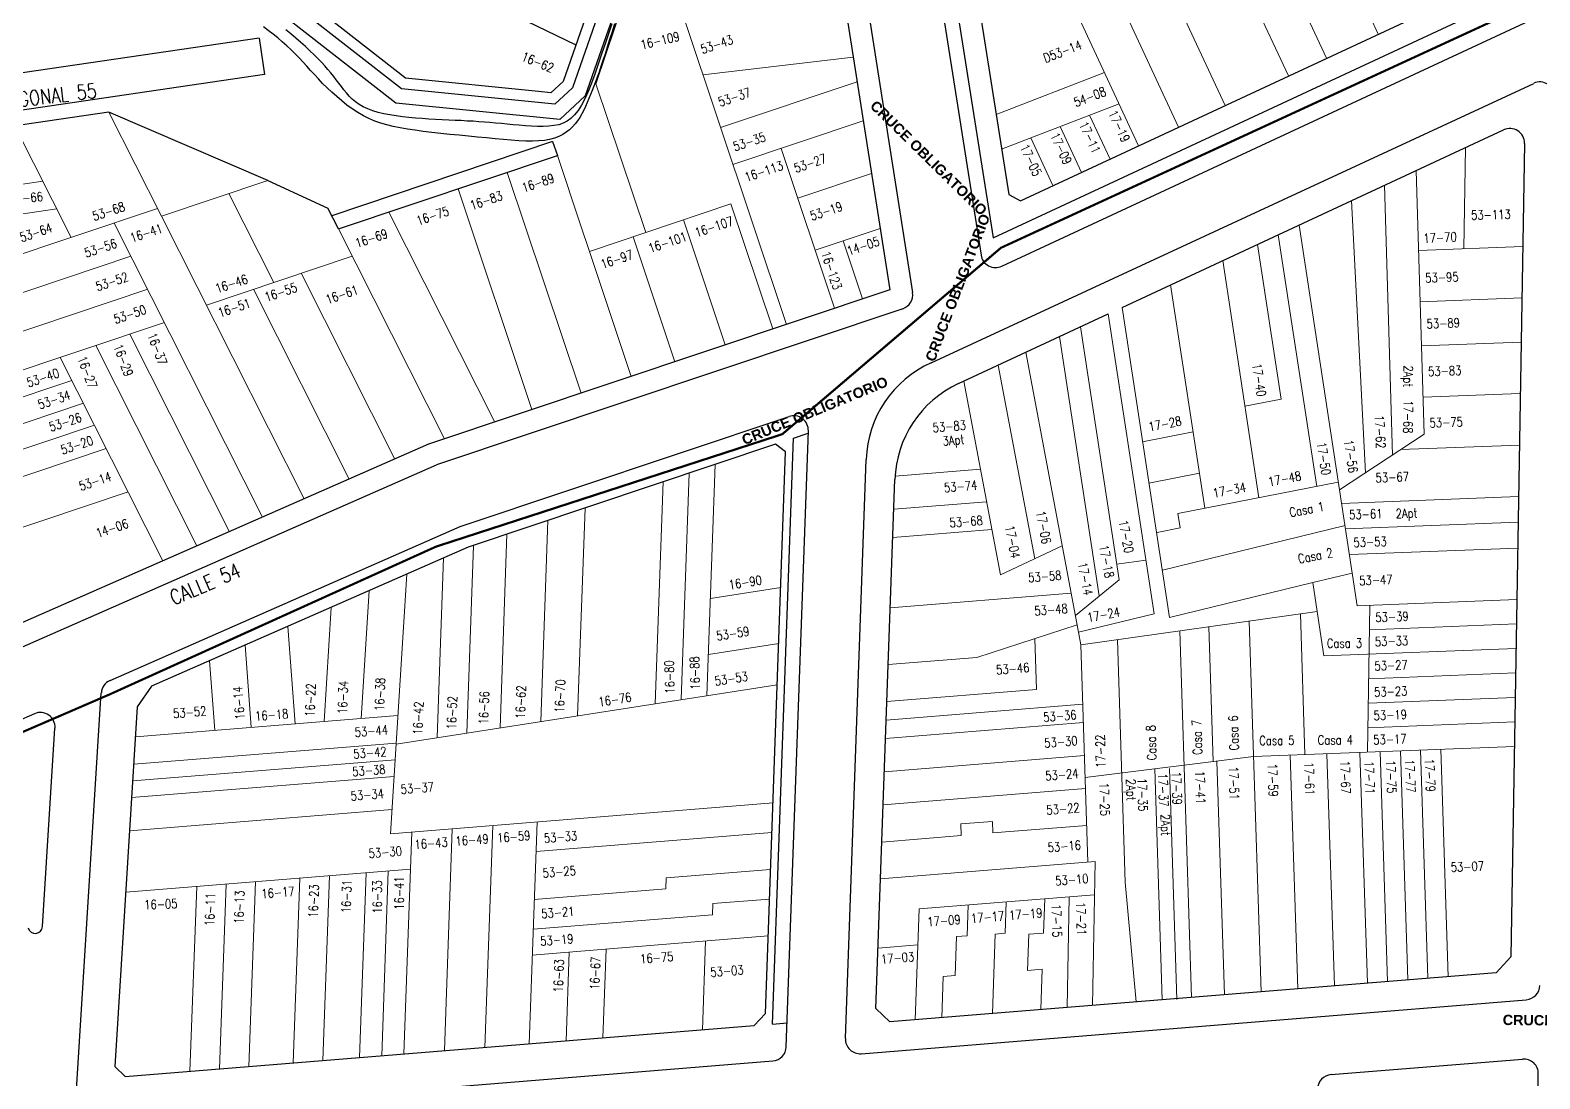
# Model space of a CAD drawing. Header units: millimetres. Extents: x 1022434 to 1024646, y 1272610 to 1274311.
# Drawn here: x 1023300.6 to 1023506.1, y 1272999.3 to 1273142.1 of the extents above; entities that cross this region are included whole.
import ezdxf
from ezdxf.enums import TextEntityAlignment as Align

# ---------------------------------------------------------------- set-up
doc = ezdxf.new("R2010")
doc.units = ezdxf.units.MM
doc.header["$MEASUREMENT"] = 0
for name, color, linetype, lineweight in [('CAB_AER_500', 3, 'Continuous', 25), ('NOMENCLATURA', 23, 'Continuous', 0), ('Planimetria_Varios', 251, 'Continuous', 0)]:
    doc.layers.add(name, color=color, linetype=linetype, lineweight=lineweight)
doc.layers.add('NOMEN', color=251, linetype='Continuous')
doc.layers.add('PLANIMETRIA', color=8, linetype='Continuous')
doc.styles.add('ARIAL', font='')
doc.styles.add('CALLE', font='simplex.shx', dxfattribs={"width": 0.8, "height": 2})
doc.styles.add('NOMEN', font='simplex.shx', dxfattribs={"width": 0.8, "height": 1.25})
doc.styles.get('ARIAL').set_extended_font_data('Arial', bold=True)

msp = doc.modelspace()

# ---------------------------------------------------------------- linework, layer by layer
at = {"layer": 'CAB_AER_500', "const_width": 0.3}
msp.add_lwpolyline([(1023515.11, 1273150.5), (1023510.29, 1273149.43), (1023499.47, 1273143.25), (1023432.71, 1273112.47), (1023402.94, 1273087.1), (1023355.8, 1273071.79), (1023311.36, 1273051.67), (1023284.01, 1273039.85), (1023234.22, 1273017.96)], dxfattribs=at)
at = {"layer": 'PLANIMETRIA', "linetype": 'Continuous'}
for p, q in [((1023418.9, 1273182.03), (1023430, 1273111.47)), ((1023409.05, 1273180.27), (1023420.67, 1273106.39)), ((1023406.18, 1273179.19), (1023417.58, 1273106.76)), ((1023423.85, 1273163.38), (1023431.65, 1273113.83)), ((1023431.65, 1273113.83), (1023514.44, 1273152.38)), ((1023351.67, 1273135.56), (1023332.55, 1273150.48)), ((1023377.92, 1273148.94), (1023373.09, 1273135.12)), ((1023377.58, 1273134.8), (1023382.89, 1273150.8)), ((1023432.82, 1273109.97), (1023516.12, 1273148.75)), ((1023331.72, 1273140.99), (1023280.5, 1273133.5)), ((1023331.72, 1273140.99), (1023332.45, 1273136.05)), ((1023332.45, 1273136.05), (1023280.3, 1273128.42)), ((1023369.75, 1273133.74), (1023351.67, 1273135.56)), ((1023373.09, 1273135.12), (1023371.44, 1273133.57)), ((1023371.44, 1273133.57), (1023369.75, 1273133.74)), ((1023311.28, 1273130.93), (1023284.56, 1273127.02)), ((1023449.2, 1273104.36), (1023501.13, 1273128.53)), ((1023371.68, 1273126.92), (1023341.6, 1273116.84)), ((1023371.68, 1273126.92), (1023372.32, 1273125.02)), ((1023503.98, 1273126.69), (1023502.13, 1273015.94)), ((1023342.51, 1273115.04), (1023372.32, 1273125.02)), ((1023332.91, 1273121.65), (1023341.09, 1273117.86)), ((1023342.51, 1273115.04), (1023341.09, 1273117.86)), ((1023417.58, 1273106.76), (1023354.78, 1273085.73)), ((1023419.33, 1273104.18), (1023355.86, 1273082.92)), ((1023426.92, 1273093.98), (1023447.31, 1273103.48)), ((1023359.11, 1273074.52), (1023403.86, 1273089.51)), ((1023403.49, 1273003.71), (1023406.49, 1273087.54)), ((1023404.46, 1273086.54), (1023406.48, 1273087.22)), ((1023354.78, 1273085.73), (1023295.37, 1273059.63)), ((1023401.6, 1273006.8), (1023404.46, 1273086.54)), ((1023411.53, 1273004.83), (1023414.36, 1273083.66)), ((1023293.49, 1273055.53), (1023355.86, 1273082.92)), ((1023415.68, 1273008.93), (1023418.26, 1273080.92)), ((1023311.44, 1273053.58), (1023359.11, 1273074.52)), ((1023306.78, 1272996.39), (1023310.24, 1273051.87)), ((1023301.13, 1273049.05), (1023295.17, 1273046.44)), ((1023302.25, 1273020.08), (1023303.93, 1273047.1)), ((1023502.13, 1273015.94), (1023500.1, 1273013.78)), ((1023500.1, 1273013.78), (1023417.6, 1273007.09)), ((1023413.69, 1273002.76), (1023504.22, 1273010.1)), ((1023417.6, 1273007.09), (1023415.68, 1273008.93)), ((1023401.6, 1273006.8), (1023403.6, 1273006.96)), ((1023308.93, 1272994.27), (1023401.65, 1273001.79)), ((1023477.66, 1272999.92), (1023503.7, 1273002.03)), ((1023504.35, 1272909.73), (1023505.86, 1273000.01))]:
    msp.add_line(p, q, dxfattribs=at)
at = {"layer": 'PLANIMETRIA'}
for p, q in [((1023356.47, 1273149), (1023374.84, 1273140.12)), ((1023332.91, 1273121.65), (1023311.28, 1273130.93))]:
    msp.add_line(p, q, dxfattribs=at)
at = {"layer": 'PLANIMETRIA', "linetype": 'Continuous'}
msp.add_lwpolyline([(1023555.1, 1273236.95), (1023538.64, 1273235.69), (1023520.27, 1273221.07), (1023511.43, 1273208.34), (1023516.36, 1273204.92), (1023519.74, 1273197.64), (1023504.59, 1273191.8), (1023497.92, 1273190.03), (1023498.23, 1273189.35), (1023490.75, 1273186.47), (1023490.32, 1273187.39), (1023480.5, 1273183.6), (1023480.93, 1273182.69), (1023445.86, 1273169.17), (1023444.8, 1273171.45), (1023426.72, 1273164.49), (1023433.76, 1273119.72), (1023435.35, 1273118.87), (1023517.02, 1273156.89), (1023547.18, 1273155.25), (1023548.92, 1273156.65), (1023552.24, 1273176.72, 0.039595), (1023555.12, 1273235.44)], format="xyb", close=True, dxfattribs=at)
for points in [[(1023406.46, 1273193.46), (1023394.62, 1273190.06), (1023383.61, 1273160.68), (1023374.39, 1273134.27), (1023371.97, 1273132.01), (1023351.09, 1273134.11), (1023324.04, 1273155.23), (1023318.6, 1273157.85), (1023314.25, 1273162.18), (1023307.26, 1273165.25), (1023306.46, 1273163.41)], [(1023406.8, 1273191.48), (1023396.14, 1273188.41), (1023385.49, 1273160), (1023376.11, 1273133.15), (1023372.67, 1273129.93), (1023350.31, 1273132.18), (1023322.98, 1273153.52), (1023317.42, 1273156.19), (1023313.1, 1273160.5), (1023306.46, 1273163.41)], [(1023380.1, 1273142.96), (1023379.77, 1273141.88), (1023379.44, 1273140.82), (1023379.12, 1273139.79), (1023378.81, 1273138.83), (1023378.52, 1273137.95), (1023378.25, 1273137.14), (1023377.99, 1273136.4), (1023377.75, 1273135.71), (1023377.51, 1273135.08), (1023377.28, 1273134.47), (1023377.06, 1273133.9), (1023376.84, 1273133.34), (1023376.62, 1273132.79), (1023376.4, 1273132.25), (1023376.17, 1273131.72), (1023375.92, 1273131.21), (1023375.67, 1273130.71), (1023375.39, 1273130.23), (1023375.08, 1273129.77), (1023374.75, 1273129.34), (1023374.39, 1273128.93), (1023373.98, 1273128.55), (1023373.54, 1273128.21), (1023373.05, 1273127.9), (1023372.51, 1273127.63), (1023371.92, 1273127.41), (1023371.27, 1273127.23), (1023370.55, 1273127.1), (1023369.77, 1273127.02), (1023368.93, 1273126.99), (1023368.02, 1273127), (1023367.06, 1273127.04), (1023366.04, 1273127.12), (1023364.97, 1273127.21), (1023363.84, 1273127.31), (1023362.67, 1273127.43), (1023361.46, 1273127.55), (1023360.22, 1273127.67), (1023358.96, 1273127.79), (1023357.7, 1273127.91), (1023356.45, 1273128.05), (1023355.24, 1273128.18), (1023354.06, 1273128.32), (1023352.95, 1273128.47), (1023351.9, 1273128.62), (1023350.91, 1273128.79), (1023349.99, 1273128.98), (1023349.1, 1273129.2), (1023348.27, 1273129.44), (1023347.46, 1273129.73), (1023346.67, 1273130.06), (1023345.91, 1273130.44), (1023345.15, 1273130.88), (1023344.41, 1273131.37), (1023343.68, 1273131.9), (1023342.97, 1273132.46), (1023342.28, 1273133.05), (1023341.61, 1273133.65), (1023340.97, 1273134.26), (1023340.37, 1273134.86), (1023339.79, 1273135.46), (1023339.25, 1273136.05), (1023338.72, 1273136.63), (1023338.2, 1273137.2), (1023337.68, 1273137.77), (1023337.16, 1273138.33), (1023336.63, 1273138.88), (1023336.07, 1273139.43), (1023335.49, 1273139.98), (1023334.88, 1273140.51), (1023334.26, 1273141.05), (1023333.62, 1273141.56), (1023332.96, 1273142.07), (1023332.31, 1273142.55)], [(1023379.74, 1273142.98), (1023379.28, 1273141.62), (1023378.82, 1273140.22), (1023378.35, 1273138.83), (1023377.89, 1273137.46), (1023377.43, 1273136.13), (1023376.97, 1273134.89), (1023376.51, 1273133.75), (1023376.05, 1273132.74), (1023375.6, 1273131.87), (1023375.14, 1273131.15), (1023374.66, 1273130.56), (1023374.17, 1273130.08), (1023373.65, 1273129.71), (1023373.1, 1273129.43), (1023372.5, 1273129.23), (1023371.85, 1273129.1), (1023371.15, 1273129.02), (1023370.4, 1273128.98), (1023369.62, 1273128.99), (1023368.81, 1273129.02), (1023367.98, 1273129.08), (1023367.14, 1273129.15), (1023366.31, 1273129.23), (1023365.5, 1273129.31), (1023364.7, 1273129.39), (1023363.92, 1273129.46), (1023363.15, 1273129.52), (1023362.39, 1273129.58), (1023361.62, 1273129.64), (1023360.85, 1273129.69), (1023360.05, 1273129.73), (1023359.24, 1273129.78), (1023358.4, 1273129.82), (1023357.53, 1273129.86), (1023356.65, 1273129.9), (1023355.75, 1273129.95), (1023354.84, 1273130), (1023353.93, 1273130.06), (1023353.02, 1273130.13), (1023352.12, 1273130.22), (1023351.23, 1273130.31), (1023350.36, 1273130.43), (1023349.51, 1273130.57), (1023348.7, 1273130.73), (1023347.92, 1273130.91), (1023347.2, 1273131.13), (1023346.52, 1273131.38), (1023345.9, 1273131.66), (1023345.35, 1273131.98), (1023344.86, 1273132.33), (1023344.41, 1273132.72), (1023344, 1273133.12), (1023343.62, 1273133.55), (1023343.27, 1273133.99), (1023342.92, 1273134.44), (1023342.58, 1273134.9), (1023342.23, 1273135.35), (1023341.87, 1273135.81), (1023341.49, 1273136.28), (1023341.09, 1273136.75), (1023340.67, 1273137.23), (1023340.22, 1273137.72), (1023339.73, 1273138.23), (1023339.21, 1273138.76), (1023338.64, 1273139.3), (1023338.03, 1273139.86), (1023337.4, 1273140.44), (1023336.73, 1273141.01), (1023336.05, 1273141.59), (1023335.35, 1273142.16)], [(1023423.2, 1273096.81), (1023505.24, 1273134.86)]]:
    msp.add_lwpolyline(points, dxfattribs=at)
msp.add_lwpolyline([(1023399.1, 1273006.6), (1023400.65, 1273008.22), (1023403.39, 1273084.7), (1023402.02, 1273085.73), (1023360.19, 1273071.72), (1023317.09, 1273052.79), (1023315.14, 1273049.99), (1023312.08, 1273001.03), (1023313.48, 1272999.66)], close=True, dxfattribs=at)
for centre, radius, start, end in [((1023506.08, 1273133.05), 2, 359.0433, 114.9659), ((1023501.98, 1273126.72), 2, 359.0433, 114.9659), ((1023431.97, 1273111.78), 2, 188.9404, 294.9659), ((1023418.7, 1273106.08), 2, 288.515, 8.9404), ((1023429.35, 1273083.13), 15, 114.2127, 177.9456), ((1023433.25, 1273080.39), 15, 114.9659, 177.9456), ((1023404.49, 1273087.61), 2, 357.9456, 108.515), ((1023312.24, 1273051.75), 2, 113.7125, 176.4237), ((1023301.94, 1273047.22), 2, 356.4237, 113.7125), ((1023301.25, 1273020.14), 1, 194.4524, 356.4237), ((1023504.06, 1273012.1), 2, 274.6343, 359.0433), ((1023401.49, 1273003.78), 2, 274.6343, 357.9456), ((1023413.53, 1273004.76), 2, 177.9456, 274.6343), ((1023503.86, 1273000.04), 2, 359.0433, 94.6343), ((1023477.82, 1272997.93), 2, 94.6343, 179.0433)]:
    msp.add_arc(centre, radius, start, end, dxfattribs=at)
at = {"layer": 'Planimetria_Varios', "linetype": 'Continuous'}
for p, q in [((1023445.86, 1273169.17), (1023463.23, 1273131.85)), ((1023472.84, 1273165.7), (1023484.08, 1273141.56)), ((1023465.57, 1273162.89), (1023477.04, 1273138.27)), ((1023464.76, 1273151.07), (1023471.85, 1273135.86)), ((1023447.34, 1273149.39), (1023456.89, 1273128.89)), ((1023441.73, 1273147.23), (1023451.45, 1273126.36)), ((1023389.62, 1273143.54), (1023403.52, 1273102.05)), ((1023412.6, 1273138.41), (1023392.14, 1273136.01)), ((1023384.36, 1273114.56), (1023377.58, 1273134.8)), ((1023413.12, 1273135.07), (1023394.54, 1273128.85)), ((1023432.04, 1273130.64), (1023446.81, 1273136.33)), ((1023318.42, 1273116.8), (1023311.28, 1273130.93)), ((1023432.79, 1273125.9), (1023448.79, 1273132.06)), ((1023444.78, 1273130.52), (1023447.56, 1273124.55)), ((1023306.15, 1273113.88), (1023298.48, 1273129.06)), ((1023413.96, 1273129.75), (1023396.23, 1273123.81)), ((1023440.77, 1273128.97), (1023443.67, 1273122.74)), ((1023436.76, 1273127.43), (1023439.79, 1273120.93)), ((1023372.32, 1273125.02), (1023375.52, 1273115.47)), ((1023402.78, 1273126.01), (1023410.07, 1273104.24)), ((1023495.97, 1273126.13), (1023495.74, 1273112.35)), ((1023365.5, 1273122.74), (1023375.56, 1273092.68)), ((1023415.09, 1273122.6), (1023405.05, 1273119.24)), ((1023489.24, 1273123), (1023490.31, 1273087.1)), ((1023302.28, 1273121.53), (1023285.72, 1273119.11)), ((1023332.91, 1273121.65), (1023318.42, 1273116.8)), ((1023358.8, 1273120.49), (1023368.86, 1273090.44)), ((1023484.9, 1273120.98), (1023486, 1273084.26)), ((1023333.74, 1273107.75), (1023327.61, 1273119.88)), ((1023395.95, 1273118.44), (1023384.36, 1273114.56)), ((1023395.95, 1273118.44), (1023401.65, 1273101.42)), ((1023480.44, 1273118.9), (1023482.33, 1273081.85)), ((1023304.19, 1273117.77), (1023286.46, 1273115.17)), ((1023317.9, 1273117.82), (1023287.66, 1273107.69)), ((1023337.86, 1273078.29), (1023318.42, 1273116.8)), ((1023363.81, 1273088.75), (1023349.37, 1273117.34)), ((1023389.48, 1273116.27), (1023395.18, 1273099.25)), ((1023332.2, 1273075.81), (1023311.99, 1273115.84)), ((1023356.94, 1273086.45), (1023342.51, 1273115.04)), ((1023375.52, 1273115.47), (1023376.68, 1273111.99)), ((1023376.68, 1273111.99), (1023384.36, 1273114.56)), ((1023382.62, 1273113.98), (1023388.32, 1273096.96)), ((1023416.27, 1273115.1), (1023407.43, 1273112.14)), ((1023470.45, 1273114.25), (1023475.69, 1273079.98)), ((1023473.29, 1273115.57), (1023481.2, 1273063.75)), ((1023376.68, 1273111.99), (1023382.38, 1273094.97)), ((1023411.22, 1273113.41), (1023413.87, 1273105.51)), ((1023467.62, 1273112.93), (1023470.84, 1273091.87)), ((1023489.57, 1273112.11), (1023503.74, 1273112.66)), ((1023314.27, 1273111.33), (1023288.47, 1273102.69)), ((1023344.39, 1273111.32), (1023324.54, 1273104.67)), ((1023462.9, 1273110.73), (1023467.83, 1273078.45)), ((1023350.21, 1273083.72), (1023337.45, 1273109)), ((1023316.55, 1273106.82), (1023289.27, 1273097.68)), ((1023343.98, 1273080.98), (1023330.94, 1273106.82)), ((1023455.81, 1273107.44), (1023460.46, 1273077.02)), ((1023489.78, 1273105.11), (1023503.63, 1273105.65)), ((1023455.65, 1273062.13), (1023449.2, 1273104.36)), ((1023318.82, 1273102.31), (1023290.07, 1273092.68)), ((1023443.54, 1273101.72), (1023448.79, 1273067.29)), ((1023447.31, 1273103.48), (1023453.55, 1273062.65)), ((1023327.68, 1273073.82), (1023314.1, 1273100.73)), ((1023440.7, 1273100.4), (1023446.1, 1273065.08)), ((1023489.96, 1273099.12), (1023503.52, 1273099.64)), ((1023318.63, 1273069.85), (1023304.64, 1273097.56)), ((1023323.26, 1273071.88), (1023309.48, 1273099.18)), ((1023436.09, 1273098.25), (1023443.26, 1273060.14)), ((1023432.35, 1273096.51), (1023437.31, 1273070.14)), ((1023306.24, 1273094.4), (1023290.63, 1273089.18)), ((1023427.67, 1273094.33), (1023432.63, 1273067.96)), ((1023307.8, 1273091.31), (1023291.18, 1273085.74)), ((1023465.92, 1273090.92), (1023470.84, 1273091.87)), ((1023490.16, 1273092.12), (1023503.41, 1273092.63)), ((1023309.31, 1273088.32), (1023291.72, 1273082.43)), ((1023451.99, 1273086.08), (1023458.87, 1273087.41)), ((1023310.9, 1273085.16), (1023292.28, 1273078.92)), ((1023478.79, 1273079.53), (1023490.31, 1273087.1)), ((1023487.12, 1273085), (1023503.29, 1273085.62)), ((1023389.17, 1273050.96), (1023390.28, 1273081.79)), ((1023392.69, 1273051.51), (1023393.82, 1273082.98)), ((1023418.29, 1273081.39), (1023429.93, 1273082.33)), ((1023452.85, 1273080.44), (1023459.73, 1273081.78)), ((1023313.89, 1273079.24), (1023293.33, 1273072.35)), ((1023385.65, 1273050.41), (1023386.73, 1273080.61)), ((1023456.8, 1273076.31), (1023478.63, 1273080.55)), ((1023375.08, 1273048.77), (1023376.1, 1273077.05)), ((1023418.12, 1273076.89), (1023430.76, 1273077.91)), ((1023479.07, 1273077.68), (1023503.17, 1273078.61)), ((1023370.05, 1273047.98), (1023371.03, 1273075.35)), ((1023456.8, 1273076.31), (1023457.1, 1273074.33)), ((1023479.6, 1273074.2), (1023503.12, 1273075.11)), ((1023364.52, 1273047.12), (1023365.46, 1273073.48)), ((1023417.98, 1273073.02), (1023431.48, 1273074.11)), ((1023453.96, 1273073.73), (1023457.1, 1273074.33)), ((1023479.58, 1273074.66), (1023454.71, 1273068.59)), ((1023359.99, 1273046.41), (1023360.91, 1273071.96)), ((1023432.63, 1273067.96), (1023441.05, 1273071.88)), ((1023480.14, 1273070.72), (1023503.06, 1273071.6)), ((1023355.96, 1273045.79), (1023356.84, 1273070.25)), ((1023448.47, 1273069.41), (1023452.43, 1273069.97)), ((1023349.62, 1273032.69), (1023351.83, 1273068.05)), ((1023442.84, 1273062.42), (1023448.79, 1273067.29)), ((1023475.16, 1273066.89), (1023455.65, 1273062.13)), ((1023475.16, 1273066.89), (1023480.52, 1273068.2)), ((1023475.75, 1273062.98), (1023475.16, 1273066.89)), ((1023345.6, 1273048.41), (1023346.68, 1273065.78)), ((1023393.17, 1273064.74), (1023402.73, 1273066.23)), ((1023417.64, 1273063.48), (1023442.26, 1273065.47)), ((1023481.2, 1273063.75), (1023502.94, 1273064.59)), ((1023340.56, 1273048), (1023341.53, 1273063.52)), ((1023453.55, 1273062.65), (1023443.26, 1273060.14)), ((1023443.59, 1273058.41), (1023475.75, 1273062.98)), ((1023473.47, 1273062.65), (1023474.09, 1273043.48)), ((1023475.75, 1273062.98), (1023476.68, 1273056.91)), ((1023482.92, 1273063.82), (1023482.59, 1273043.81)), ((1023336.64, 1273047.69), (1023335.62, 1273060.93)), ((1023443.07, 1273061.16), (1023429.41, 1273056.71)), ((1023461.02, 1273060.89), (1023461.61, 1273042.53)), ((1023466.5, 1273061.66), (1023468.13, 1273011.19)), ((1023482.87, 1273060.48), (1023502.88, 1273061.26)), ((1023330.66, 1273047.2), (1023329.8, 1273058.37)), ((1023392.89, 1273057.11), (1023402.45, 1273058.6)), ((1023437.34, 1273059.29), (1023437.56, 1273052.35)), ((1023443.26, 1273060.14), (1023443.59, 1273058.41)), ((1023443.26, 1273060.14), (1023443.26, 1273060.14)), ((1023443.59, 1273058.41), (1023444.55, 1273028.84)), ((1023448.57, 1273059.12), (1023449.64, 1273026.11)), ((1023457.04, 1273060.32), (1023458.65, 1273010.42)), ((1023417.36, 1273055.73), (1023429.41, 1273056.71)), ((1023476.68, 1273056.91), (1023502.83, 1273057.92)), ((1023325.68, 1273046.8), (1023324.95, 1273056.24)), ((1023482.76, 1273053.81), (1023502.77, 1273054.59)), ((1023350.39, 1273044.92), (1023402.25, 1273053)), ((1023417.18, 1273050.7), (1023437.56, 1273052.35)), ((1023417.09, 1273048.19), (1023443.85, 1273050.36)), ((1023482.7, 1273050.48), (1023502.72, 1273051.25)), ((1023314.88, 1273045.92), (1023350.62, 1273048.82)), ((1023417, 1273045.67), (1023443.93, 1273047.85)), ((1023482.65, 1273047.14), (1023502.66, 1273047.92)), ((1023314.65, 1273042.16), (1023350.4, 1273045.06)), ((1023467.1, 1273043.21), (1023502.61, 1273044.58)), ((1023487.08, 1273043.98), (1023488.09, 1273012.81)), ((1023489.83, 1273044.09), (1023490.84, 1273013.03)), ((1023492.58, 1273044.2), (1023493.58, 1273013.25)), ((1023314.51, 1273039.9), (1023350.26, 1273042.79)), ((1023416.84, 1273041.14), (1023444.08, 1273043.35)), ((1023444.18, 1273040.35), (1023467.1, 1273043.21)), ((1023462.11, 1273042.59), (1023463.15, 1273010.79)), ((1023472.09, 1273043.4), (1023473.12, 1273011.59)), ((1023477.09, 1273043.6), (1023478.11, 1273012)), ((1023481.58, 1273043.77), (1023482.6, 1273012.36)), ((1023484.33, 1273043.88), (1023485.35, 1273012.59)), ((1023314.36, 1273037.63), (1023350.11, 1273040.52)), ((1023453.64, 1273041.53), (1023454.66, 1273010.1)), ((1023455.64, 1273041.6), (1023456.66, 1273010.16)), ((1023416.67, 1273036.62), (1023444.22, 1273038.85)), ((1023314.08, 1273033.09), (1023349.83, 1273035.99)), ((1023349.62, 1273032.69), (1023401.68, 1273036.9)), ((1023362.46, 1273003.63), (1023363.54, 1273033.81)), ((1023368.48, 1273004.12), (1023369.56, 1273034.3)), ((1023427.23, 1273034.04), (1023431.54, 1273034.39)), ((1023427.23, 1273034.04), (1023427.28, 1273032.46)), ((1023431.54, 1273034.39), (1023431.59, 1273032.81)), ((1023431.59, 1273032.81), (1023444.39, 1273033.85)), ((1023351.42, 1273002.73), (1023352.5, 1273032.92)), ((1023356.94, 1273003.18), (1023358.02, 1273033.37)), ((1023369.42, 1273030.28), (1023401.53, 1273032.88)), ((1023416.49, 1273031.58), (1023427.28, 1273032.46)), ((1023313.56, 1273024.75), (1023352.32, 1273027.89)), ((1023348.41, 1273002.49), (1023349.31, 1273027.64)), ((1023387.15, 1273026.7), (1023401.35, 1273027.85)), ((1023416.31, 1273026.55), (1023445.55, 1273028.92)), ((1023445.55, 1273028.92), (1023445.17, 1273009.33)), ((1023322.31, 1273000.37), (1023323.22, 1273025.53)), ((1023326.33, 1273000.7), (1023327.23, 1273025.85)), ((1023330.34, 1273001.02), (1023331.25, 1273026.18)), ((1023336.36, 1273001.51), (1023337.27, 1273026.67)), ((1023340.38, 1273001.84), (1023341.28, 1273026.99)), ((1023345.4, 1273002.24), (1023346.3, 1273027.4)), ((1023387.09, 1273025.19), (1023387.15, 1273026.7)), ((1023449.64, 1273026.11), (1023451.13, 1273009.81)), ((1023369.18, 1273023.74), (1023387.09, 1273025.19)), ((1023393.47, 1273023.2), (1023401.21, 1273023.82)), ((1023421.58, 1273022.47), (1023445.46, 1273024.4)), ((1023433.28, 1273019.15), (1023433.43, 1273023.43)), ((1023438.51, 1273019.19), (1023438.68, 1273023.85)), ((1023442, 1273024.12), (1023441.71, 1273009.05)), ((1023369.04, 1273019.71), (1023393.42, 1273021.69)), ((1023393.42, 1273021.69), (1023393.47, 1273023.2)), ((1023421.03, 1273007.37), (1023421.58, 1273022.47)), ((1023428.11, 1273018.83), (1023428.26, 1273023.01)), ((1023368.91, 1273016.19), (1023401.03, 1273018.79)), ((1023392.06, 1273006.03), (1023392.5, 1273018.1)), ((1023415.98, 1273017.15), (1023421.4, 1273017.59)), ((1023426.46, 1273013.41), (1023426.65, 1273018.71)), ((1023426.65, 1273018.71), (1023428.11, 1273018.83)), ((1023431.54, 1273008.22), (1023431.93, 1273019.04)), ((1023431.93, 1273019.04), (1023433.28, 1273019.15)), ((1023431.93, 1273019.04), (1023433.28, 1273019.15)), ((1023436.31, 1273014.11), (1023436.49, 1273019.02)), ((1023436.49, 1273019.02), (1023438.51, 1273019.19)), ((1023373.5, 1273004.52), (1023373.93, 1273016.6)), ((1023378.51, 1273004.93), (1023378.95, 1273017)), ((1023424.64, 1273007.66), (1023424.84, 1273013.28)), ((1023424.84, 1273013.28), (1023426.46, 1273013.41)), ((1023436.31, 1273014.11), (1023438.33, 1273014.27)), ((1023438.14, 1273008.76), (1023438.33, 1273014.27))]:
    msp.add_line(p, q, dxfattribs=at)

# ---------------------------------------------------------------- texts
at = {"layer": 'NOMEN', "linetype": 'Continuous', "style": 'NOMEN', "width": 0.8}
for s, rotation, p in [('16-109', 13.0791, (1023383.81, 1273139.47)), ('53-43', 18.515, (1023392.07, 1273138.85)), ('D53-14', 21.0725, (1023438.77, 1273137.64)), ('16-62', 337.5731, (1023367.32, 1273138.02)), ('53-37', 18.515, (1023394.47, 1273131.67)), ('54-08', 21.0725, (1023442.92, 1273131.62)), ('17-19', 294.9659, (1023447.28, 1273130.82)), ('17-11', 294.9659, (1023443.29, 1273129.29)), ('53-35', 18.515, (1023396.5, 1273125.6)), ('17-05', 294.9659, (1023435.25, 1273126.19)), ('17-09', 294.9659, (1023439.37, 1273127.78)), ('16-113', 18.515, (1023398.07, 1273121.44)), ('53-27', 18.515, (1023404.78, 1273122.67)), ('16-89', 18.515, (1023367.73, 1273120)), ('16-83', 18.515, (1023360.68, 1273117.6)), ('16-75', 18.515, (1023353.39, 1273115.51)), ('53-19', 18.515, (1023406.96, 1273116.15)), ('16-107', 18.515, (1023391.29, 1273113.89)), ('53-113', 1.1978, (1023496.72, 1273116.29)), ('16-41', 18.515, (1023314.41, 1273113.16)), ('16-69', 18.515, (1023345.05, 1273112.45)), ('16-101', 18.515, (1023384.95, 1273111.76)), ('14-05', 18.515, (1023412, 1273111.4)), ('17-70', 2.7708, (1023490.25, 1273113.13)), ('16-97', 18.515, (1023378.46, 1273109.59)), ('16-123', 288.515, (1023408.21, 1273111.76)), ('16-46', 18.515, (1023326, 1273106.26)), ('16-55', 18.515, (1023332.72, 1273105.12)), ('53-95', 2.2152, (1023490.49, 1273107.74)), ('16-61', 18.515, (1023341.03, 1273104.8)), ('16-51', 18.515, (1023326.37, 1273102.99)), ('53-89', 2.2152, (1023490.67, 1273101.49)), ('16-37', 290.2521, (1023316.5, 1273100.62)), ('16-27', 290.2521, (1023306.98, 1273097.44)), ('16-29', 290.2521, (1023311.88, 1273099.08)), ('17-40', 278.6812, (1023466.9, 1273096.63)), ('2Apt', 269.0759, (1023487.55, 1273096.47)), ('53-83', 2.2152, (1023490.87, 1273094.99)), ('17-68', 269.0759, (1023487.55, 1273091.74)), ('17-28', 11, (1023452.92, 1273087.46)), ('17-62', 272.9343, (1023483.58, 1273089.65)), ('53-75', 2.2152, (1023491.07, 1273088)), ('53-83', 4.6343, (1023423.46, 1273087.35)), ('3Apt', 4.6343, (1023424.81, 1273085.54)), ('17-50', 278.6812, (1023475.7, 1273085.92)), ('17-56', 278.6812, (1023479.38, 1273086.24)), ('17-48', 11, (1023469.22, 1273079.98)), ('53-67', 2.2152, (1023483.73, 1273080.53)), ('53-74', 4.6343, (1023425, 1273079.19)), ('17-34', 11, (1023461.69, 1273078.43)), ('Casa 1', 10.7111, (1023472.1, 1273075.8)), ('53-61', 2.2152, (1023480.13, 1273075.5)), ('2Apt', 2.2152, (1023486.46, 1273075.66)), ('14-06', 18.515, (1023309.75, 1273072.97)), ('53-68', 4.6343, (1023425.75, 1273074.4)), ('17-06', 280.6548, (1023437.48, 1273076.53)), ('17-20', 280.6548, (1023448.72, 1273075.27)), ('17-04', 280.6548, (1023433.25, 1273074.56)), ('53-53', 2.2152, (1023480.71, 1273071.71)), ('17-18', 280.6548, (1023446.06, 1273071.9)), ('Casa 2', 10.7111, (1023473.27, 1273069.49)), ('17-14', 280.6548, (1023443.16, 1273069.53)), ('16-90', 8.863, (1023395.75, 1273065.95)), ('53-58', 4.6343, (1023436.46, 1273066.93)), ('53-47', 2.2152, (1023481.5, 1273066.53)), ('53-48', 4.6343, (1023437.31, 1273062.41)), ('17-24', 10.7111, (1023444.56, 1273061.49)), ('53-39', 2.2152, (1023483.69, 1273061.53)), ('53-59', 8.863, (1023394.06, 1273059)), ('Casa 3', 0.4535, (1023477.07, 1273058)), ('53-33', 2.2152, (1023483.63, 1273058.22)), ('16-88', 91.471, (1023391.72, 1273052.33)), ('53-27', 2.2152, (1023483.57, 1273054.91)), ('16-80', 91.471, (1023388.27, 1273051.79)), ('53-53', 8.863, (1023393.84, 1273052.85)), ('53-46', 4.6343, (1023432.1, 1273054.37)), ('16-14', 94.6343, (1023329.76, 1273048.31)), ('16-22', 87.9456, (1023339.24, 1273048.62)), ('16-34', 87.9456, (1023343.67, 1273048.98)), ('16-38', 87.9456, (1023348.71, 1273049.39)), ('16-62', 87.9456, (1023367.88, 1273048.34)), ('16-70', 87.9456, (1023373.22, 1273049.17)), ('53-23', 2.2152, (1023483.52, 1273051.35)), ('16-42', 87.9456, (1023353.92, 1273046.16)), ('16-52', 87.9456, (1023358.52, 1273046.88)), ('16-56', 87.9456, (1023362.87, 1273047.56)), ('16-76', 8.863, (1023378, 1273050.02)), ('53-52', 4.6343, (1023320.06, 1273048.44)), ('16-18', 4.6343, (1023331.22, 1273048.08)), ('53-36', 4.6343, (1023438.51, 1273047.93)), ('Casa 7', 91.8589, (1023460.11, 1273043.45)), ('Casa 6', 91.8589, (1023465.09, 1273044.05)), ('53-19', 2.2152, (1023483.46, 1273048.17)), ('53-44', 4.6343, (1023344.78, 1273045.88)), ('17-22', 91.5111, (1023446.93, 1273041.7)), ('Casa 8', 91.8589, (1023453.87, 1273042.72)), ('Casa 5', 0.4535, (1023467.87, 1273044.76)), ('Casa 4', 0.4535, (1023475.83, 1273044.84)), ('53-17', 2.2152, (1023483.41, 1273044.86)), ('53-42', 4.6343, (1023344.59, 1273042.93)), ('53-30', 4.6343, (1023438.65, 1273044.41)), ('53-38', 4.6343, (1023344.44, 1273040.52)), ('17-59', 271.8589, (1023469.03, 1273042.26)), ('17-61', 271.8589, (1023474.01, 1273042.46)), ('17-67', 271.8589, (1023478.9, 1273042.65)), ('17-71', 272.2152, (1023482.18, 1273042.59)), ('17-75', 272.2152, (1023485.11, 1273042.71)), ('17-77', 272.2152, (1023487.71, 1273042.81)), ('17-79', 272.2152, (1023490.41, 1273042.91)), ('53-24', 4.6343, (1023438.79, 1273039.95)), ('2Apt', 271.8589, (1023449.75, 1273040.17)), ('17-35', 271.8589, (1023451.28, 1273040.27)), ('17-37', 271.8589, (1023454.11, 1273040.92)), ('17-39', 271.8589, (1023455.95, 1273041.16)), ('17-41', 271.8589, (1023459.15, 1273041.27)), ('17-51', 271.8589, (1023463.73, 1273041.84)), ('53-34', 4.6343, (1023344.23, 1273037.21)), ('53-37', 4.6343, (1023351.04, 1273038.12)), ('17-25', 271.8589, (1023446.11, 1273039.64)), ('53-22', 4.6343, (1023438.94, 1273035.29)), ('2Apt', 271.8589, (1023454.45, 1273035.38)), ('16-43', 4.6343, (1023352.92, 1273030.6)), ('16-49', 4.6343, (1023358.49, 1273031.05)), ('16-59', 4.6343, (1023364.17, 1273031.51)), ('53-33', 4.6343, (1023370.53, 1273031.46)), ('53-16', 4.6343, (1023439.11, 1273030.2)), ('53-30', 4.6343, (1023346.68, 1273029.39)), ('53-25', 4.6343, (1023370.36, 1273026.72)), ('53-07', 2.2152, (1023493.95, 1273027.52)), ('16-17', 4.6343, (1023332.07, 1273023.9)), ('16-23', 87.9456, (1023339.69, 1273021.25)), ('16-31', 87.9456, (1023344.16, 1273021.86)), ('16-33', 90.2432, (1023348.44, 1273021.82)), ('16-41', 90.2432, (1023351.42, 1273022.35)), ('53-10', 4.6343, (1023440.14, 1273025.65)), ('16-05', 2.523, (1023316.1, 1273022.4)), ('16-11', 87.9456, (1023325.58, 1273020.1)), ('16-13', 87.9456, (1023329.56, 1273020.42)), ('53-21', 4.6343, (1023370.17, 1273021.18)), ('17-09', 4.6343, (1023422.73, 1273020.07)), ('17-17', 4.6343, (1023428.67, 1273020.55)), ('17-19', 4.6343, (1023433.87, 1273020.97)), ('17-15', 271.9691, (1023439.6, 1273023.12)), ('17-21', 271.9691, (1023442.92, 1273023.39)), ('53-19', 4.6343, (1023370.03, 1273017.45)), ('16-63', 87.9456, (1023373.05, 1273011.08)), ('16-67', 87.9456, (1023378.01, 1273011.42)), ('16-75', 4.6343, (1023383.64, 1273015.03)), ('17-03', 4.6343, (1023416.41, 1273015)), ('53-03', 4.6343, (1023393.19, 1273013.21))]:
    msp.add_text(s, height=1.25, rotation=rotation, dxfattribs=at).set_placement(p)
for s, rotation, p in [('53-66', 5.7049, (1023302.35, 1273118.85)), ('53-68', 18.515, (1023313.59, 1273117.57)), ('53-64', 18.515, (1023303.7, 1273114.68)), ('53-56', 18.515, (1023312.49, 1273112.56)), ('53-52', 18.515, (1023314.03, 1273108)), ('53-50', 18.515, (1023316.48, 1273103.55)), ('53-40', 18.515, (1023304.65, 1273094.9)), ('53-34', 18.515, (1023306.16, 1273091.91)), ('53-26', 18.515, (1023307.69, 1273088.87)), ('53-20', 18.515, (1023309.27, 1273085.74)), ('53-14', 18.515, (1023311.75, 1273080.82))]:
    msp.add_text(s, height=1.25, rotation=rotation, dxfattribs=at).set_placement(p, align=Align.RIGHT)
at = {"layer": 'NOMENCLATURA', "linetype": 'Continuous', "style": 'CALLE', "width": 0.8}
for s, rotation, p in [('DIAGONAL 55', 6.595, (1023295.88, 1273131.29)), ('CALLE 54', 23.4021, (1023320.11, 1273063.79))]:
    msp.add_text(s, height=2, rotation=rotation, dxfattribs=at).set_placement(p)
at = {"layer": 'NOMENCLATURA', "style": 'ARIAL'}
for s, rotation, p in [('CRUCE OBLIGATORIO', 315.5483, (1023414.78, 1273131.66)), ('CRUCE OBLIGATORIO', 69.1108, (1023423.67, 1273096.85)), ('CRUCE OBLIGATORIO', 22.4163, (1023397.79, 1273085.59)), ('CRUCE AMERICANO', 359.4302, (1023501.01, 1273006.67))]:
    msp.add_text(s, height=1.4, rotation=rotation, dxfattribs=at).set_placement(p)

doc.saveas('drawing.dxf')
